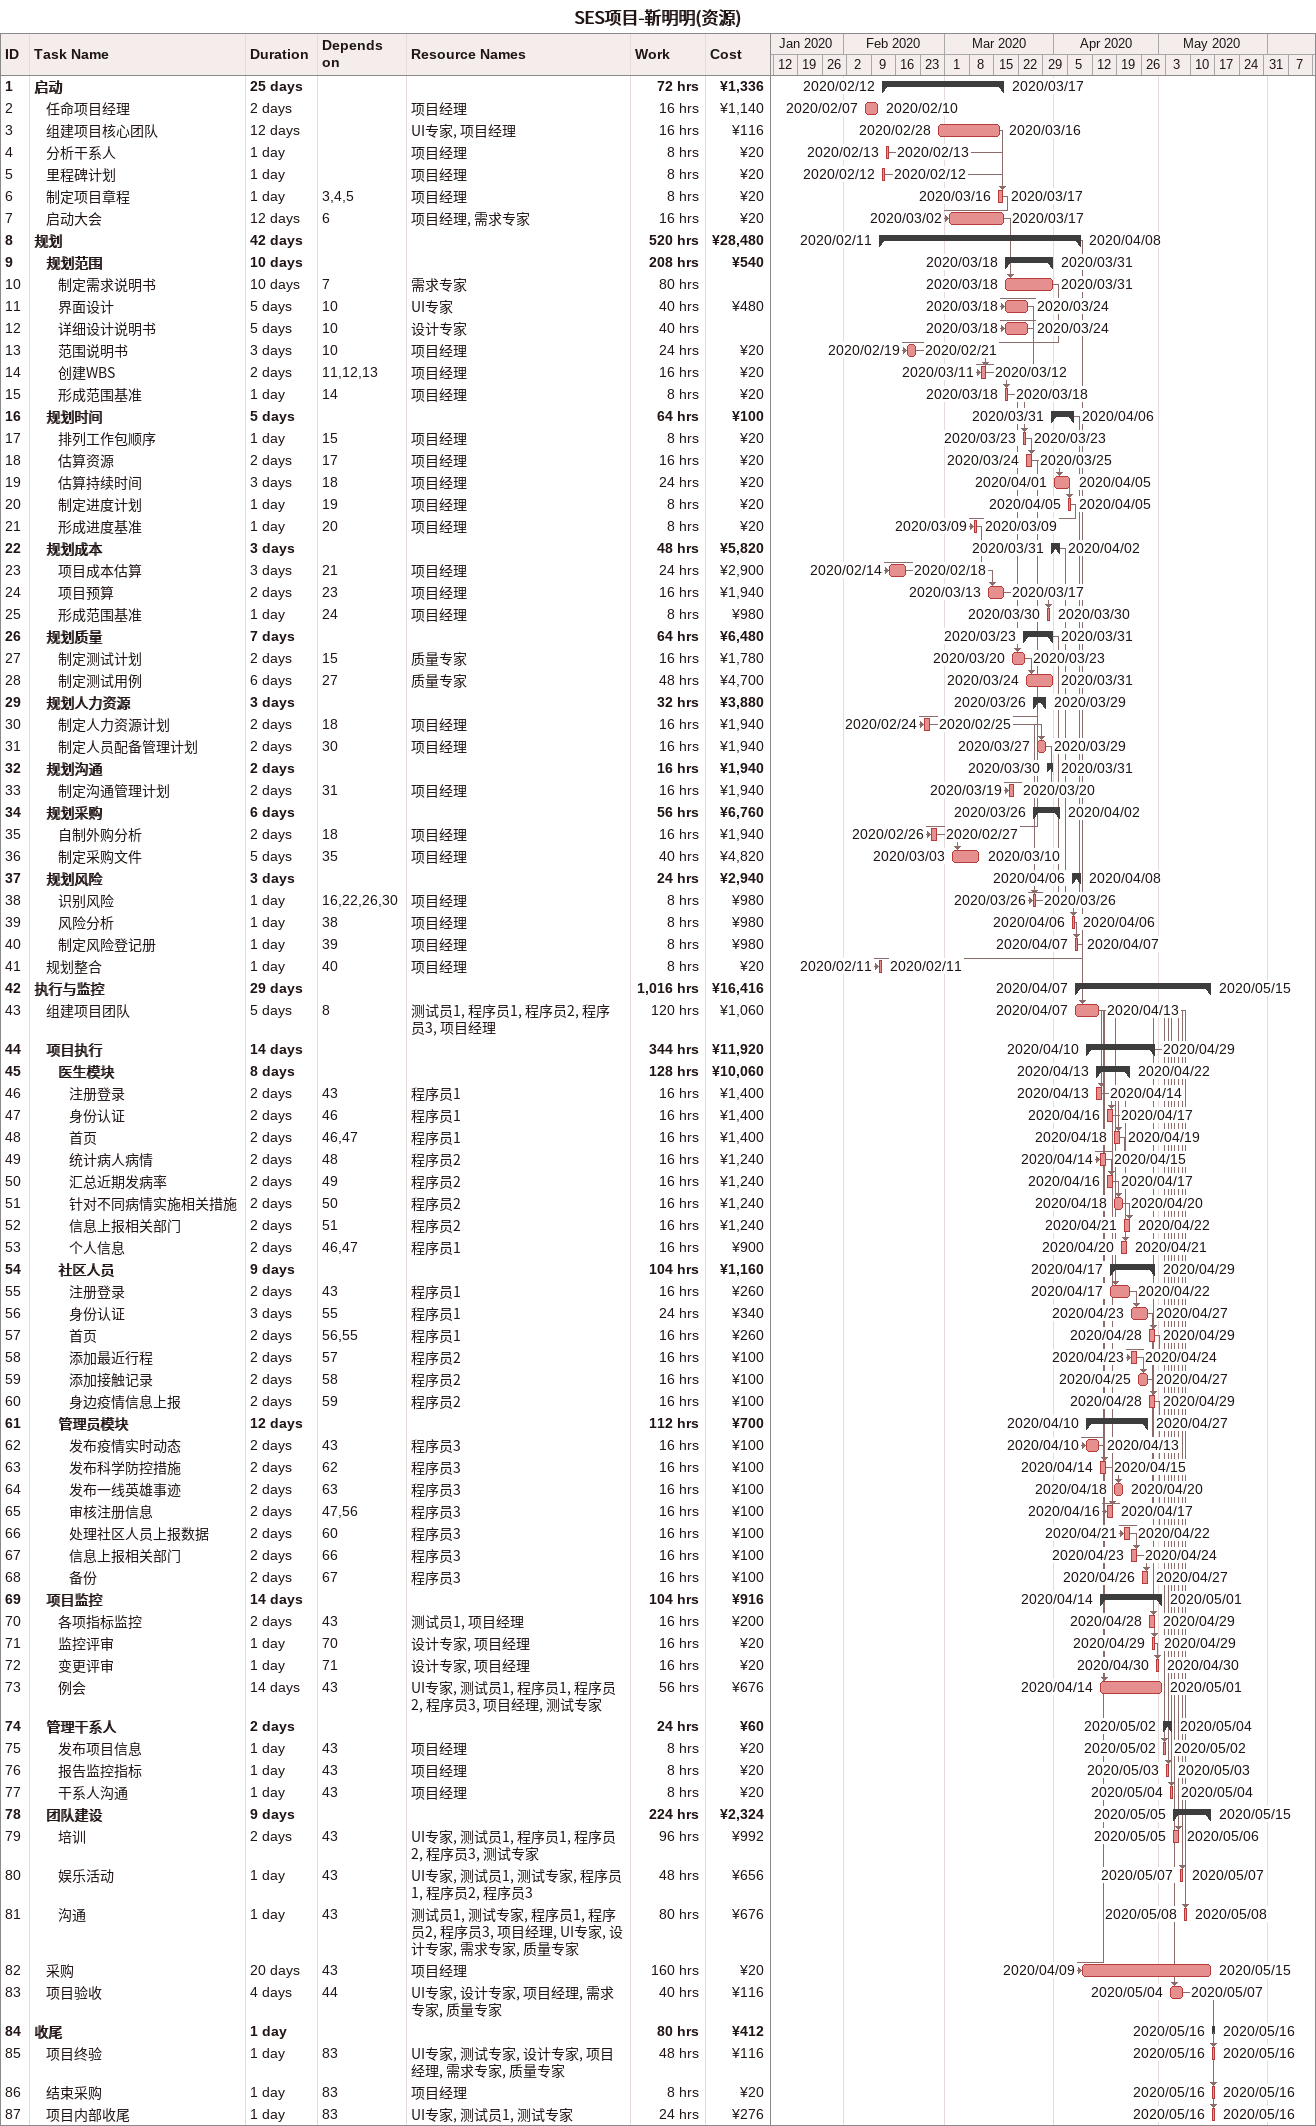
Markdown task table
SES项目-靳明明(资源)

| ID | Level | Task | Duration | Start | Finish | Predecessors | Resources | Work (h) | Cost (¥) |
|---|---|---|---|---|---|---|---|---|---|
| 1 | 1 | **启动** | 25d | 2020-02-12 | 2020-03-17 |  |  | 72 | 1336 |
| 2 | 2 | 任命项目经理 | 2d | 2020-02-07 | 2020-02-10 |  | 项目经理 | 16 | 1140 |
| 3 | 2 | 组建项目核心团队 | 12d | 2020-02-28 | 2020-03-16 |  | UI专家, 项目经理 | 16 | 116 |
| 4 | 2 | 分析干系人 | 1d | 2020-02-13 | 2020-02-13 |  | 项目经理 | 8 | 20 |
| 5 | 2 | 里程碑计划 | 1d | 2020-02-12 | 2020-02-12 |  | 项目经理 | 8 | 20 |
| 6 | 2 | 制定项目章程 | 1d | 2020-03-16 | 2020-03-17 | 3, 4, 5 | 项目经理 | 8 | 20 |
| 7 | 2 | 启动大会 | 12d | 2020-03-02 | 2020-03-17 | 6 | 项目经理, 需求专家 | 16 | 20 |
| 8 | 1 | **规划** | 42d | 2020-02-11 | 2020-04-08 |  |  | 520 | 28480 |
| 9 | 2 | **规划范围** | 10d | 2020-03-18 | 2020-03-31 |  |  | 208 | 540 |
| 10 | 3 | 制定需求说明书 | 10d | 2020-03-18 | 2020-03-31 | 7 | 需求专家 | 80 |  |
| 11 | 3 | 界面设计 | 5d | 2020-03-18 | 2020-03-24 | 10 | UI专家 | 40 | 480 |
| 12 | 3 | 详细设计说明书 | 5d | 2020-03-18 | 2020-03-24 | 10 | 设计专家 | 40 |  |
| 13 | 3 | 范围说明书 | 3d | 2020-02-19 | 2020-02-21 | 10 | 项目经理 | 24 | 20 |
| 14 | 3 | 创建WBS | 2d | 2020-03-11 | 2020-03-12 | 11, 12, 13 | 项目经理 | 16 | 20 |
| 15 | 3 | 形成范围基准 | 1d | 2020-03-18 | 2020-03-18 | 14 | 项目经理 | 8 | 20 |
| 16 | 2 | **规划时间** | 5d | 2020-03-31 | 2020-04-06 |  |  | 64 | 100 |
| 17 | 3 | 排列工作包顺序 | 1d | 2020-03-23 | 2020-03-23 | 15 | 项目经理 | 8 | 20 |
| 18 | 3 | 估算资源 | 2d | 2020-03-24 | 2020-03-25 | 17 | 项目经理 | 16 | 20 |
| 19 | 3 | 估算持续时间 | 3d | 2020-04-01 | 2020-04-05 | 18 | 项目经理 | 24 | 20 |
| 20 | 3 | 制定进度计划 | 1d | 2020-04-05 | 2020-04-05 | 19 | 项目经理 | 8 | 20 |
| 21 | 3 | 形成进度基准 | 1d | 2020-03-09 | 2020-03-09 | 20 | 项目经理 | 8 | 20 |
| 22 | 2 | **规划成本** | 3d | 2020-03-31 | 2020-04-02 |  |  | 48 | 5820 |
| 23 | 3 | 项目成本估算 | 3d | 2020-02-14 | 2020-02-18 | 21 | 项目经理 | 24 | 2900 |
| 24 | 3 | 项目预算 | 2d | 2020-03-13 | 2020-03-17 | 23 | 项目经理 | 16 | 1940 |
| 25 | 3 | 形成范围基准 | 1d | 2020-03-30 | 2020-03-30 | 24 | 项目经理 | 8 | 980 |
| 26 | 2 | **规划质量** | 7d | 2020-03-23 | 2020-03-31 |  |  | 64 | 6480 |
| 27 | 3 | 制定测试计划 | 2d | 2020-03-20 | 2020-03-23 | 15 | 质量专家 | 16 | 1780 |
| 28 | 3 | 制定测试用例 | 6d | 2020-03-24 | 2020-03-31 | 27 | 质量专家 | 48 | 4700 |
| 29 | 2 | **规划人力资源** | 3d | 2020-03-26 | 2020-03-29 |  |  | 32 | 3880 |
| 30 | 3 | 制定人力资源计划 | 2d | 2020-02-24 | 2020-02-25 | 18 | 项目经理 | 16 | 1940 |
| 31 | 3 | 制定人员配备管理计划 | 2d | 2020-03-27 | 2020-03-29 | 30 | 项目经理 | 16 | 1940 |
| 32 | 2 | **规划沟通** | 2d | 2020-03-30 | 2020-03-31 |  |  | 16 | 1940 |
| 33 | 3 | 制定沟通管理计划 | 2d | 2020-03-19 | 2020-03-20 | 31 | 项目经理 | 16 | 1940 |
| 34 | 2 | **规划采购** | 6d | 2020-03-26 | 2020-04-02 |  |  | 56 | 6760 |
| 35 | 3 | 自制外购分析 | 2d | 2020-02-26 | 2020-02-27 | 18 | 项目经理 | 16 | 1940 |
| 36 | 3 | 制定采购文件 | 5d | 2020-03-03 | 2020-03-10 | 35 | 项目经理 | 40 | 4820 |
| 37 | 2 | **规划风险** | 3d | 2020-04-06 | 2020-04-08 |  |  | 24 | 2940 |
| 38 | 3 | 识别风险 | 1d | 2020-03-26 | 2020-03-26 | 16, 22, 26, 30 | 项目经理 | 8 | 980 |
| 39 | 3 | 风险分析 | 1d | 2020-04-06 | 2020-04-06 | 38 | 项目经理 | 8 | 980 |
| 40 | 3 | 制定风险登记册 | 1d | 2020-04-07 | 2020-04-07 | 39 | 项目经理 | 8 | 980 |
| 41 | 2 | 规划整合 | 1d | 2020-02-11 | 2020-02-11 | 40 | 项目经理 | 8 | 20 |
| 42 | 1 | **执行与监控** | 29d | 2020-04-07 | 2020-05-15 |  |  | 1016 | 16416 |
| 43 | 2 | 组建项目团队 | 5d | 2020-04-07 | 2020-04-13 | 8 | 测试员1, 程序员1, 程序员2, 程序员3, 项目经理 | 120 | 1060 |
| 44 | 2 | **项目执行** | 14d | 2020-04-10 | 2020-04-29 |  |  | 344 | 11920 |
| 45 | 3 | **医生模块** | 8d | 2020-04-13 | 2020-04-22 |  |  | 128 | 10060 |
| 46 | 4 | 注册登录 | 2d | 2020-04-13 | 2020-04-14 | 43 | 程序员1 | 16 | 1400 |
| 47 | 4 | 身份认证 | 2d | 2020-04-16 | 2020-04-17 | 46 | 程序员1 | 16 | 1400 |
| 48 | 4 | 首页 | 2d | 2020-04-18 | 2020-04-19 | 46, 47 | 程序员1 | 16 | 1400 |
| 49 | 4 | 统计病人病情 | 2d | 2020-04-14 | 2020-04-15 | 48 | 程序员2 | 16 | 1240 |
| 50 | 4 | 汇总近期发病率 | 2d | 2020-04-16 | 2020-04-17 | 49 | 程序员2 | 16 | 1240 |
| 51 | 4 | 针对不同病情实施相关措施 | 2d | 2020-04-18 | 2020-04-20 | 50 | 程序员2 | 16 | 1240 |
| 52 | 4 | 信息上报相关部门 | 2d | 2020-04-21 | 2020-04-22 | 51 | 程序员2 | 16 | 1240 |
| 53 | 4 | 个人信息 | 2d | 2020-04-20 | 2020-04-21 | 46, 47 | 程序员1 | 16 | 900 |
| 54 | 3 | **社区人员** | 9d | 2020-04-17 | 2020-04-29 |  |  | 104 | 1160 |
| 55 | 4 | 注册登录 | 2d | 2020-04-17 | 2020-04-22 | 43 | 程序员1 | 16 | 260 |
| 56 | 4 | 身份认证 | 3d | 2020-04-23 | 2020-04-27 | 55 | 程序员1 | 24 | 340 |
| 57 | 4 | 首页 | 2d | 2020-04-28 | 2020-04-29 | 56, 55 | 程序员1 | 16 | 260 |
| 58 | 4 | 添加最近行程 | 2d | 2020-04-23 | 2020-04-24 | 57 | 程序员2 | 16 | 100 |
| 59 | 4 | 添加接触记录 | 2d | 2020-04-25 | 2020-04-27 | 58 | 程序员2 | 16 | 100 |
| 60 | 4 | 身边疫情信息上报 | 2d | 2020-04-28 | 2020-04-29 | 59 | 程序员2 | 16 | 100 |
| 61 | 3 | **管理员模块** | 12d | 2020-04-10 | 2020-04-27 |  |  | 112 | 700 |
| 62 | 4 | 发布疫情实时动态 | 2d | 2020-04-10 | 2020-04-13 | 43 | 程序员3 | 16 | 100 |
| 63 | 4 | 发布科学防控措施 | 2d | 2020-04-14 | 2020-04-15 | 62 | 程序员3 | 16 | 100 |
| 64 | 4 | 发布一线英雄事迹 | 2d | 2020-04-18 | 2020-04-20 | 63 | 程序员3 | 16 | 100 |
| 65 | 4 | 审核注册信息 | 2d | 2020-04-16 | 2020-04-17 | 47, 56 | 程序员3 | 16 | 100 |
| 66 | 4 | 处理社区人员上报数据 | 2d | 2020-04-21 | 2020-04-22 | 60 | 程序员3 | 16 | 100 |
| 67 | 4 | 信息上报相关部门 | 2d | 2020-04-23 | 2020-04-24 | 66 | 程序员3 | 16 | 100 |
| 68 | 4 | 备份 | 2d | 2020-04-26 | 2020-04-27 | 67 | 程序员3 | 16 | 100 |
| 69 | 2 | **项目监控** | 14d | 2020-04-14 | 2020-05-01 |  |  | 104 | 916 |
| 70 | 3 | 各项指标监控 | 2d | 2020-04-28 | 2020-04-29 | 43 | 测试员1, 项目经理 | 16 | 200 |
| 71 | 3 | 监控评审 | 1d | 2020-04-29 | 2020-04-29 | 70 | 设计专家, 项目经理 | 16 | 20 |
| 72 | 3 | 变更评审 | 1d | 2020-04-30 | 2020-04-30 | 71 | 设计专家, 项目经理 | 16 | 20 |
| 73 | 3 | 例会 | 14d | 2020-04-14 | 2020-05-01 | 43 | UI专家, 测试员1, 程序员1, 程序员2, 程序员3, 项目经理, 测试专家 | 56 | 676 |
| 74 | 2 | **管理干系人** | 2d | 2020-05-02 | 2020-05-04 |  |  | 24 | 60 |
| 75 | 3 | 发布项目信息 | 1d | 2020-05-02 | 2020-05-02 | 43 | 项目经理 | 8 | 20 |
| 76 | 3 | 报告监控指标 | 1d | 2020-05-03 | 2020-05-03 | 43 | 项目经理 | 8 | 20 |
| 77 | 3 | 干系人沟通 | 1d | 2020-05-04 | 2020-05-04 | 43 | 项目经理 | 8 | 20 |
| 78 | 2 | **团队建设** | 9d | 2020-05-05 | 2020-05-15 |  |  | 224 | 2324 |
| 79 | 3 | 培训 | 2d | 2020-05-05 | 2020-05-06 | 43 | UI专家, 测试员1, 程序员1, 程序员2, 程序员3, 测试专家 | 96 | 992 |
| 80 | 3 | 娱乐活动 | 1d | 2020-05-07 | 2020-05-07 | 43 | UI专家, 测试员1, 测试专家, 程序员1, 程序员2, 程序员3 | 48 | 656 |
| 81 | 3 | 沟通 | 1d | 2020-05-08 | 2020-05-08 | 43 | 测试员1, 测试专家, 程序员1, 程序员2, 程序员3, 项目经理, UI专家, 设计专家, 需求专家, 质量专家 | 80 | 676 |
| 82 | 2 | 采购 | 20d | 2020-04-09 | 2020-05-15 | 43 | 项目经理 | 160 | 20 |
| 83 | 2 | 项目验收 | 4d | 2020-05-04 | 2020-05-07 | 44 | UI专家, 设计专家, 项目经理, 需求专家, 质量专家 | 40 | 116 |
| 84 | 1 | **收尾** | 1d | 2020-05-16 | 2020-05-16 |  |  | 80 | 412 |
| 85 | 2 | 项目终验 | 1d | 2020-05-16 | 2020-05-16 | 83 | UI专家, 测试专家, 设计专家, 项目经理, 需求专家, 质量专家 | 48 | 116 |
| 86 | 2 | 结束采购 | 1d | 2020-05-16 | 2020-05-16 | 83 | 项目经理 | 8 | 20 |
| 87 | 2 | 项目内部收尾 | 1d | 2020-05-16 | 2020-05-16 | 83 | UI专家, 测试员1, 测试专家 | 24 | 276 |
